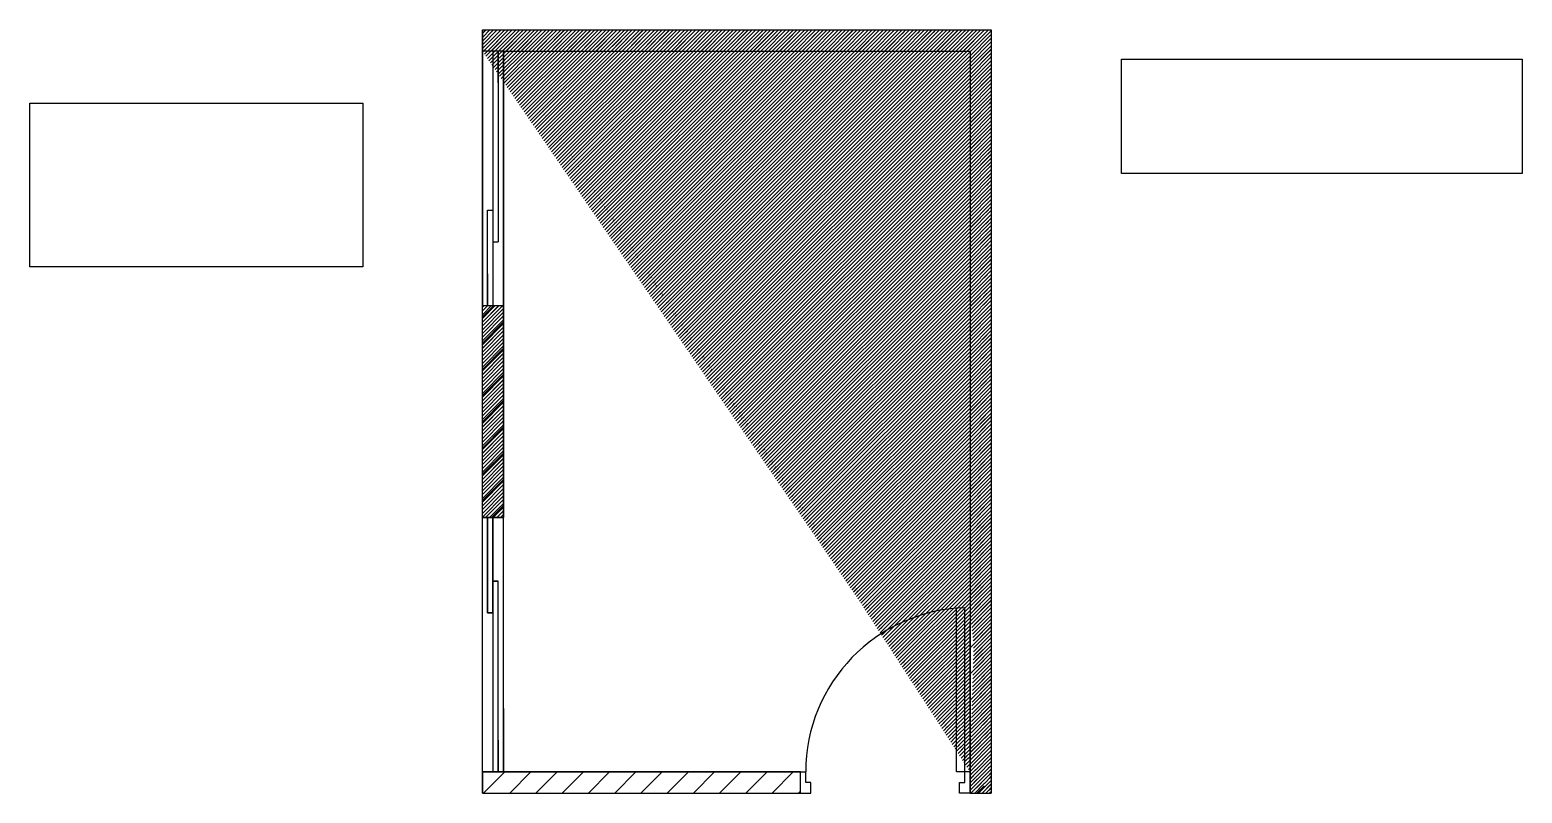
# Model space of a CAD drawing. Header units: inches. Extents: x -95 to 257, y 12 to 192.
import ezdxf

# ---------------------------------------------------------------- set-up
doc = ezdxf.new("R2010")
doc.units = ezdxf.units.IN
doc.header["$MEASUREMENT"] = 0
for name, color, linetype in [('Door', 20, 'Continuous'), ('Wall', 7, 'Continuous'), ('Window', 130, 'Continuous')]:
    doc.layers.add(name, color=color, linetype=linetype)
doc.layers.add('Hatch', color=7, linetype='Continuous', true_color=0x000000)
pattern_1 = [(45, (11.9387, 192.2125), (-0.4419417, 0.4419417), [])]

msp = doc.modelspace()

# ---------------------------------------------------------------- hatches: boundary and pattern name
at = {"layer": 'Hatch', "true_color": 0x000000}
h = msp.add_hatch(dxfattribs=at)
h.set_pattern_fill('ANSI31', color=18, scale=5)
h.set_pattern_definition([(45, (11.9387, 192.2125), (-0.4419417, 0.4419417), [])])
h.paths.add_polyline_path([(11.94, 77.21), (11.94, 127.21), (16.94, 127.21), (16.94, 77.21)])
edge = h.paths.add_edge_path()
edge.add_line((11.94, 192.21), (131.94, 192.21))
edge.add_line((126.94, 187.21), (126.94, 17.21))
edge.add_line((16.94, 187.21), (126.94, 187.21))
edge.add_line((131.94, 192.21), (131.94, 12.21))
edge.add_line((16.94, 187.21), (11.94, 187.21))
edge.add_line((11.94, 192.21), (11.94, 187.21))
edge.add_line((126.94, 54.69), (126.94, 12.21))
edge.add_line((126.94, 12.21), (131.94, 12.21))
h = msp.add_hatch(dxfattribs=at)
h.set_pattern_fill('ANSI31', color=18, scale=5)
h.set_pattern_definition(pattern_1)
edge = h.paths.add_edge_path()
edge.add_line((11.94, 192.21), (11.94, 187.21))
edge.add_line((11.94, 192.21), (131.94, 192.21))
edge.add_line((16.94, 187.21), (126.94, 187.21))
edge.add_line((126.94, 187.21), (126.94, 17.21))
edge.add_line((131.94, 192.21), (131.94, 12.21))
h = msp.add_hatch(dxfattribs=at)
h.set_pattern_fill('ANSI31', color=18, scale=5)
h.set_pattern_definition(pattern_1)
edge = h.paths.add_edge_path()
edge.add_line((16.94, 187.21), (11.94, 187.21))
edge.add_line((11.94, 192.21), (11.94, 187.21))
edge.add_line((11.94, 192.21), (131.94, 192.21))
edge.add_line((16.94, 187.21), (126.94, 187.21))
edge.add_line((126.94, 187.21), (126.94, 17.21))
edge.add_line((131.94, 192.21), (131.94, 12.21))
edge.add_line((126.94, 54.69), (126.94, 12.21))
edge.add_line((126.94, 12.21), (131.94, 12.21))
h = msp.add_hatch(dxfattribs=at)
h.set_pattern_fill('ANSI31', color=18, scale=5)
h.set_pattern_definition(pattern_1)
edge = h.paths.add_edge_path()
edge.add_line((11.94, 192.21), (11.94, 187.21))
h = msp.add_hatch(dxfattribs=at)
h.set_pattern_fill('ANSI31', color=18, scale=35)
h.set_pattern_definition([(45, (131.9387, 102.2125), (-3.09359, 3.09359), [])])
h.paths.add_polyline_path([(16.94, 127.21), (11.94, 127.21), (11.94, 77.21), (16.94, 77.21)], flags=17)
h.paths.add_polyline_path([(131.94, 192.21), (11.94, 192.21), (11.94, 187.21), (16.94, 187.21), (126.94, 187.21), (126.94, 17.21), (126.94, 12.21), (131.94, 12.21)], flags=17)
edge = h.paths.add_edge_path()
edge.add_line((11.94, 192.21), (11.94, 187.21))
edge.add_line((16.94, 187.21), (11.94, 187.21))
edge.add_line((16.94, 187.21), (126.94, 187.21))
edge.add_line((11.94, 192.21), (131.94, 192.21))
edge.add_line((126.94, 187.21), (126.94, 17.21))
edge.add_line((131.94, 192.21), (131.94, 12.21))
h = msp.add_hatch(dxfattribs=at)
h.set_pattern_fill('ANSI31', color=18, scale=35)
h.paths.add_polyline_path([(131.94, 192.21), (11.94, 192.21), (11.94, 187.21), (16.94, 187.21), (126.94, 187.21), (126.94, 17.21), (126.94, 12.21), (131.94, 12.21)])
h.paths.add_polyline_path([(86.94, 17.21), (11.94, 17.21), (11.94, 12.21), (86.94, 12.21)])
h.paths.add_polyline_path([(16.94, 127.21), (11.94, 127.21), (11.94, 77.21), (16.94, 77.21)])

# ---------------------------------------------------------------- linework, layer by layer
for p, q in [((11.94, 192.21), (131.94, 192.21)), ((11.94, 12.21), (11.94, 192.21)), ((16.94, 187.21), (126.94, 187.21)), ((16.94, 17.21), (16.94, 187.21)), ((126.94, 187.21), (126.94, 17.21))]:
    msp.add_line(p, q)
at = {"layer": 'Door'}
for p, q in [((123.73, 17.21), (123.73, 55.83)), ((125.69, 14.71), (125.69, 55.94)), ((125.69, 55.94), (125.69, 55.94)), ((125.69, 14.71), (125.69, 54.71)), ((126.94, 12.21), (126.94, 52.21)), ((126.94, 52.21), (126.94, 52.21)), ((86.94, 17.21), (88.19, 17.21)), ((88.19, 14.71), (88.19, 17.21)), ((89.44, 14.71), (88.19, 14.71)), ((89.44, 12.21), (89.44, 14.71)), ((126.94, 17.21), (123.73, 17.21)), ((124.44, 12.21), (124.44, 14.71)), ((124.44, 14.71), (125.69, 14.71)), ((86.94, 12.21), (89.44, 12.21)), ((126.94, 12.21), (124.44, 12.21)), ((129.44, 12.21), (129.44, 12.21))]:
    msp.add_line(p, q, dxfattribs=at)
msp.add_arc((126.94, 17.21), 38.75, 91.8486, 180, dxfattribs=at)
at = {"layer": 'Hatch'}
msp.add_lwpolyline([(162.64, 185.32), (257.14, 185.32), (257.14, 158.35), (162.64, 158.35)], close=True, dxfattribs=at)
at = {"layer": 'Wall'}
for p, q in [((11.94, 187.21), (11.94, 192.21)), ((11.94, 192.21), (11.94, 187.21)), ((11.94, 192.21), (11.94, 187.21)), ((71.94, 192.21), (71.94, 192.21)), ((131.94, 192.21), (131.94, 12.21)), ((11.94, 187.21), (11.94, 127.21)), ((16.94, 187.21), (11.94, 187.21)), ((126.94, 187.21), (126.94, 17.21)), ((15.69, 157.21), (15.69, 157.21)), ((11.94, 127.21), (16.94, 127.21)), ((11.94, 127.21), (16.94, 127.21)), ((11.94, 77.21), (11.94, 127.21)), ((16.94, 127.21), (16.94, 77.21)), ((16.94, 77.21), (11.94, 77.21)), ((16.94, 77.21), (11.94, 77.21)), ((125.69, 54.71), (125.69, 55.94)), ((126.94, 54.69), (126.94, 12.21)), ((16.94, 17.21), (11.94, 17.21)), ((11.94, 17.21), (86.94, 17.21)), ((11.94, 17.21), (11.94, 12.21)), ((86.94, 17.21), (11.94, 17.21)), ((86.94, 12.21), (86.94, 17.21)), ((86.94, 12.21), (86.94, 17.21)), ((126.94, 17.21), (126.94, 12.21)), ((11.94, 12.21), (86.94, 12.21)), ((11.94, 12.21), (86.94, 12.21)), ((86.94, 12.21), (86.94, 12.21)), ((126.94, 12.21), (131.94, 12.21)), ((126.94, 12.21), (131.94, 12.21))]:
    msp.add_line(p, q, dxfattribs=at)
msp.add_lwpolyline([(-94.76, 174.9), (-16.22, 174.9), (-16.22, 136.29), (-94.76, 136.29)], close=True, dxfattribs=at)
at = {"layer": 'Window'}
for p, q in [((11.94, 187.21), (11.94, 127.21)), ((14.44, 187.21), (14.44, 127.21)), ((15.69, 179.71), (15.69, 187.21)), ((15.69, 187.21), (15.69, 142.21)), ((16.94, 187.21), (16.94, 127.21)), ((16.94, 172.21), (16.94, 187.21)), ((15.69, 157.21), (15.69, 157.21)), ((16.94, 157.21), (16.94, 157.21)), ((16.94, 142.21), (16.94, 157.21)), ((13.19, 127.21), (13.19, 149.71)), ((13.19, 149.71), (14.44, 149.71)), ((14.44, 149.71), (14.44, 149.71)), ((14.44, 149.71), (14.44, 149.71)), ((14.44, 142.21), (14.44, 142.21)), ((14.44, 142.21), (15.69, 142.21)), ((13.19, 134.71), (13.19, 127.21)), ((13.19, 127.21), (13.19, 134.71)), ((11.94, 17.21), (11.94, 77.21)), ((11.94, 77.21), (16.94, 77.21)), ((13.19, 54.71), (13.19, 77.21)), ((13.19, 77.21), (13.19, 54.71)), ((14.44, 77.21), (14.44, 17.21)), ((14.44, 54.71), (14.44, 77.21)), ((16.94, 17.21), (16.94, 77.21)), ((14.44, 62.21), (15.69, 62.21)), ((15.69, 62.21), (14.44, 62.21)), ((14.44, 62.21), (14.44, 62.21)), ((15.69, 17.21), (15.69, 62.21)), ((16.94, 47.21), (16.94, 62.21)), ((14.44, 54.71), (13.19, 54.71)), ((13.19, 54.71), (14.44, 54.71)), ((16.94, 32.21), (16.94, 17.21)), ((15.69, 24.71), (15.69, 17.21)), ((13.19, 17.21), (13.19, 17.21))]:
    msp.add_line(p, q, dxfattribs=at)

doc.saveas('drawing.dxf')
